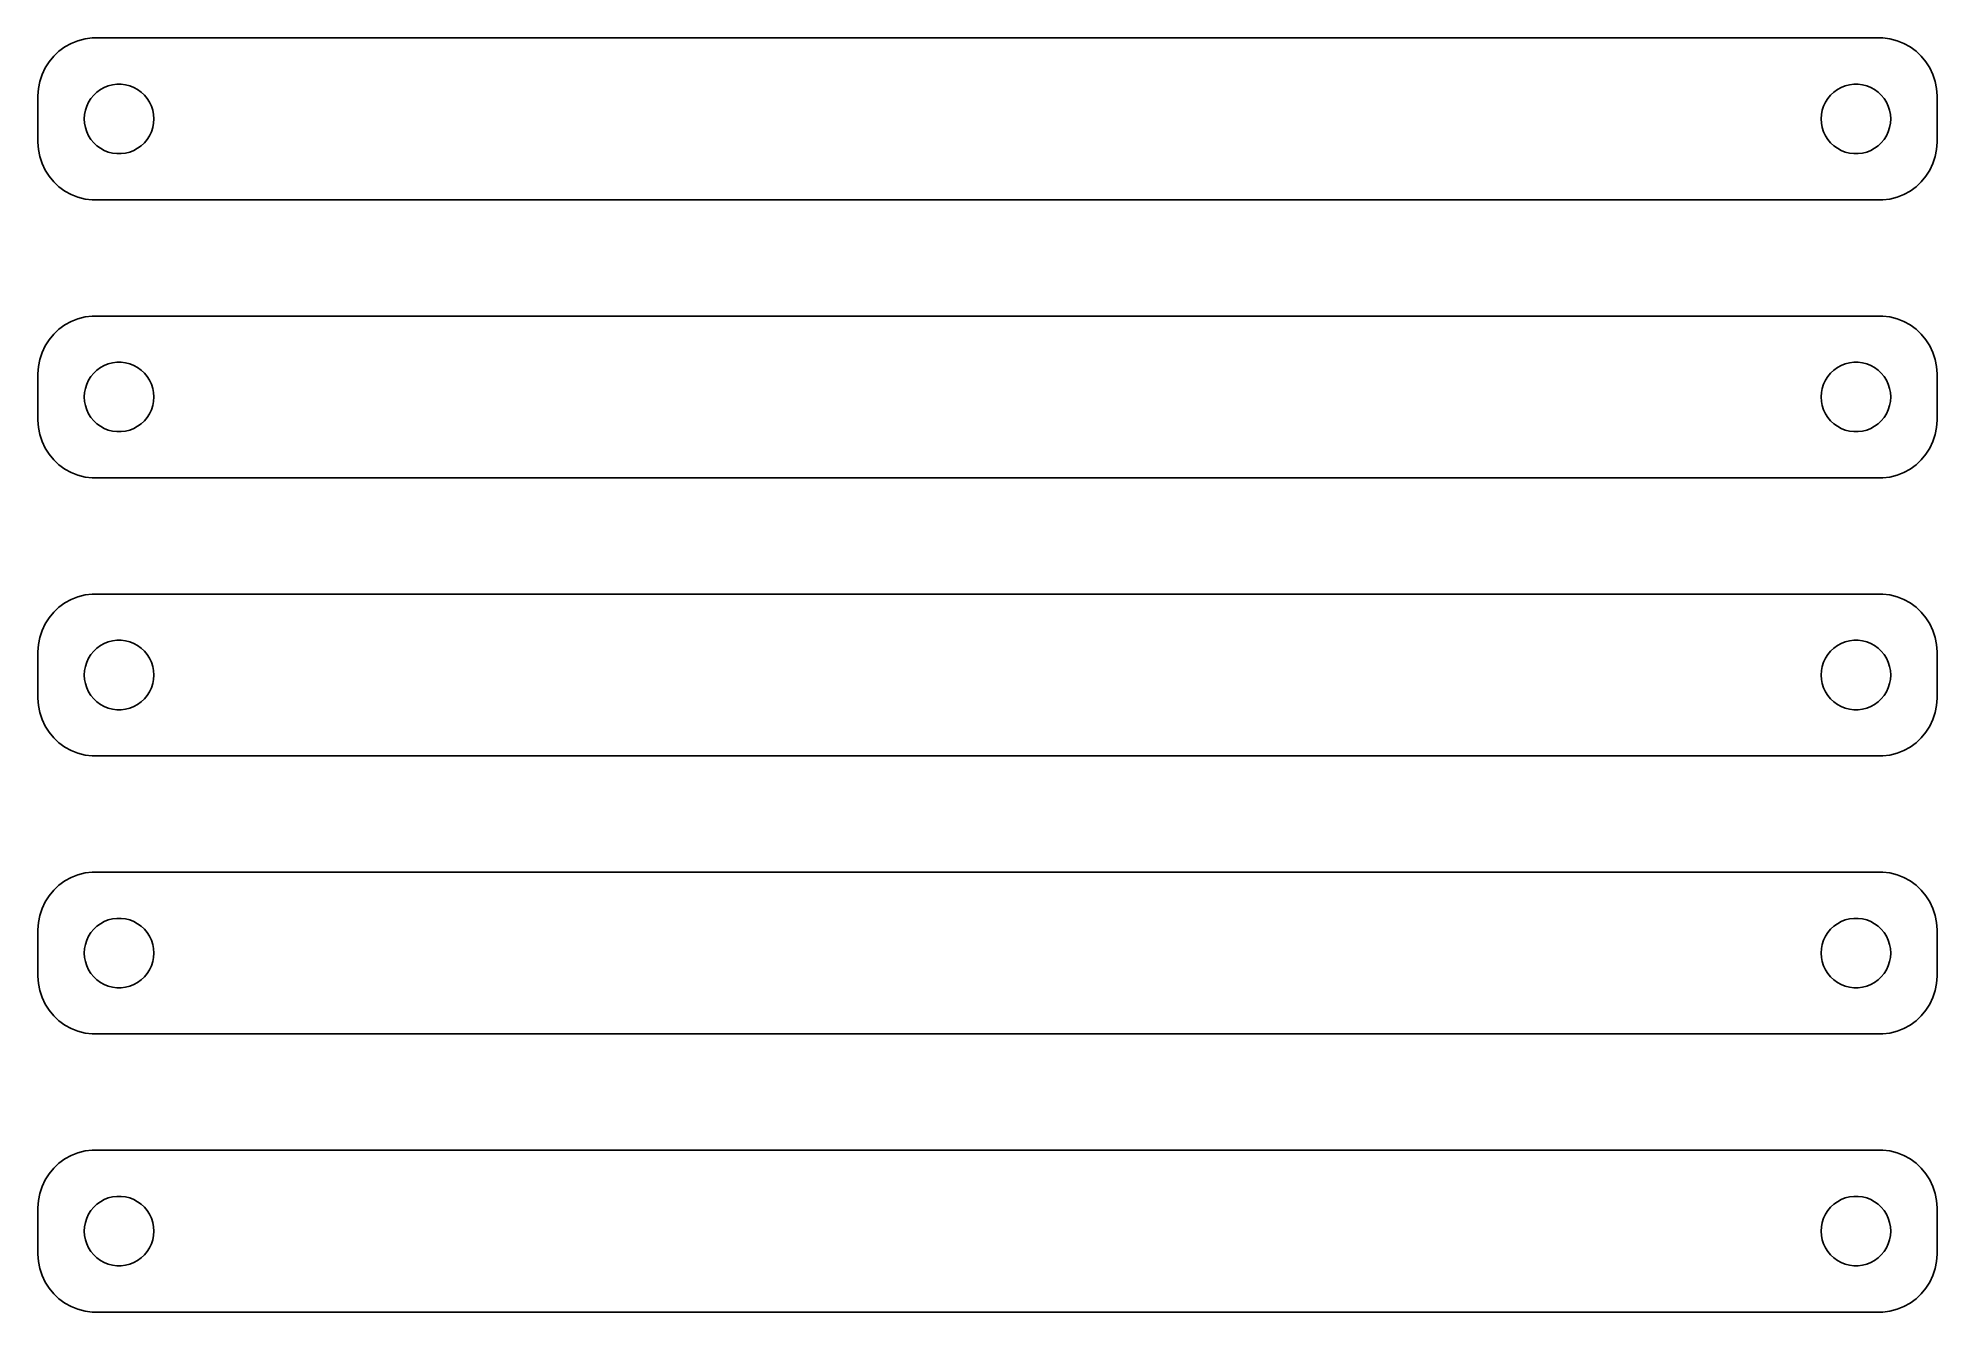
# Model space of a CAD drawing. Header units: metres. Extents: x -82 to 82, y 113 to 223.
import ezdxf

# ---------------------------------------------------------------- set-up
doc = ezdxf.new("R2010")
doc.units = ezdxf.units.M

msp = doc.modelspace()

# ---------------------------------------------------------------- linework, layer by layer
for p, q in [((-80.6448, 221.423), (-81.0451, 220.939)), ((-80.1871, 221.853), (-80.6448, 221.423)), ((-79.6791, 222.222), (-80.1871, 221.853)), ((-79.1289, 222.524), (-79.6791, 222.222)), ((-78.5451, 222.755), (-79.1289, 222.524)), ((-77.9369, 222.911), (-78.5451, 222.755)), ((-77.3139, 222.99), (-77.9369, 222.911)), ((77.3139, 222.99), (-77.3139, 222.99)), ((77.9369, 222.911), (77.3139, 222.99)), ((78.5451, 222.755), (77.9369, 222.911)), ((79.1289, 222.524), (78.5451, 222.755)), ((79.6791, 222.222), (79.1289, 222.524)), ((80.1871, 221.853), (79.6791, 222.222)), ((80.6448, 221.423), (80.1871, 221.853)), ((81.0451, 220.939), (80.6448, 221.423)), ((-81.6489, 219.841), (-81.8429, 219.243)), ((-81.3815, 220.409), (-81.6489, 219.841)), ((-81.0451, 220.939), (-81.3815, 220.409)), ((81.3815, 220.409), (81.0451, 220.939)), ((81.6489, 219.841), (81.3815, 220.409)), ((81.8429, 219.243), (81.6489, 219.841)), ((-81.9606, 218.627), (-82, 218)), ((-81.8429, 219.243), (-81.9606, 218.627)), ((-77.1869, 218.054), (-76.9123, 218.312)), ((-76.9123, 218.312), (-76.6075, 218.533)), ((-76.6075, 218.533), (-76.2773, 218.714)), ((-76.2773, 218.714), (-75.927, 218.853)), ((-75.927, 218.853), (-75.5621, 218.947)), ((-75.5621, 218.947), (-75.1884, 218.994)), ((-75.1884, 218.994), (-74.8116, 218.994)), ((-74.8116, 218.994), (-74.4379, 218.947)), ((-74.4379, 218.947), (-74.073, 218.853)), ((-74.073, 218.853), (-73.7227, 218.714)), ((-73.7227, 218.714), (-73.3925, 218.533)), ((-73.3925, 218.533), (-73.0877, 218.312)), ((-73.0877, 218.312), (-72.8131, 218.054)), ((72.8131, 218.054), (73.0877, 218.312)), ((73.0877, 218.312), (73.3925, 218.533)), ((73.3925, 218.533), (73.7227, 218.714)), ((73.7227, 218.714), (74.073, 218.853)), ((74.073, 218.853), (74.4379, 218.947)), ((74.4379, 218.947), (74.8116, 218.994)), ((74.8116, 218.994), (75.1884, 218.994)), ((75.1884, 218.994), (75.5621, 218.947)), ((75.5621, 218.947), (75.927, 218.853)), ((75.927, 218.853), (76.2773, 218.714)), ((76.2773, 218.714), (76.6075, 218.533)), ((76.6075, 218.533), (76.9123, 218.312)), ((76.9123, 218.312), (77.1869, 218.054)), ((81.9606, 218.627), (81.8429, 219.243)), ((82, 218), (81.9606, 218.627)), ((-82, 218), (-82, 214)), ((-77.9763, 216.376), (-77.9057, 216.746)), ((-77.9057, 216.746), (-77.7893, 217.104)), ((-77.7893, 217.104), (-77.6289, 217.445)), ((-77.6289, 217.445), (-77.427, 217.763)), ((-77.427, 217.763), (-77.1869, 218.054)), ((-72.8131, 218.054), (-72.573, 217.763)), ((-72.573, 217.763), (-72.3711, 217.445)), ((-72.3711, 217.445), (-72.2107, 217.104)), ((-72.2107, 217.104), (-72.0943, 216.746)), ((-72.0943, 216.746), (-72.0237, 216.376)), ((72.0237, 216.376), (72.0943, 216.746)), ((72.0943, 216.746), (72.2107, 217.104)), ((72.2107, 217.104), (72.3711, 217.445)), ((72.3711, 217.445), (72.573, 217.763)), ((72.573, 217.763), (72.8131, 218.054)), ((77.1869, 218.054), (77.427, 217.763)), ((77.427, 217.763), (77.6289, 217.445)), ((77.6289, 217.445), (77.7893, 217.104)), ((77.7893, 217.104), (77.9057, 216.746)), ((77.9057, 216.746), (77.9763, 216.376)), ((82, 214), (82, 218)), ((-78, 216), (-77.9763, 216.376)), ((-77.9763, 215.624), (-78, 216)), ((-77.9057, 215.254), (-77.9763, 215.624)), ((-77.7893, 214.896), (-77.9057, 215.254)), ((-77.6289, 214.555), (-77.7893, 214.896)), ((-72.2107, 214.896), (-72.3711, 214.555)), ((-72.0943, 215.254), (-72.2107, 214.896)), ((-72.0237, 215.624), (-72.0943, 215.254)), ((-72.0237, 216.376), (-72, 216)), ((-72, 216), (-72.0237, 215.624)), ((72, 216), (72.0237, 216.376)), ((72.0237, 215.624), (72, 216)), ((72.0943, 215.254), (72.0237, 215.624)), ((72.2107, 214.896), (72.0943, 215.254)), ((72.3711, 214.555), (72.2107, 214.896)), ((77.7893, 214.896), (77.6289, 214.555)), ((77.9057, 215.254), (77.7893, 214.896)), ((77.9763, 215.624), (77.9057, 215.254)), ((77.9763, 216.376), (78, 216)), ((78, 216), (77.9763, 215.624)), ((-82, 214), (-81.9606, 213.373)), ((-81.9606, 213.373), (-81.8429, 212.757)), ((-77.427, 214.237), (-77.6289, 214.555)), ((-77.1869, 213.946), (-77.427, 214.237)), ((-76.9123, 213.688), (-77.1869, 213.946)), ((-76.6075, 213.467), (-76.9123, 213.688)), ((-76.2773, 213.286), (-76.6075, 213.467)), ((-75.927, 213.147), (-76.2773, 213.286)), ((-73.7227, 213.286), (-74.073, 213.147)), ((-73.3925, 213.467), (-73.7227, 213.286)), ((-73.0877, 213.688), (-73.3925, 213.467)), ((-72.8131, 213.946), (-73.0877, 213.688)), ((-72.573, 214.237), (-72.8131, 213.946)), ((-72.3711, 214.555), (-72.573, 214.237)), ((72.573, 214.237), (72.3711, 214.555)), ((72.8131, 213.946), (72.573, 214.237)), ((73.0877, 213.688), (72.8131, 213.946)), ((73.3925, 213.467), (73.0877, 213.688)), ((73.7227, 213.286), (73.3925, 213.467)), ((74.073, 213.147), (73.7227, 213.286)), ((76.2773, 213.286), (75.927, 213.147)), ((76.6075, 213.467), (76.2773, 213.286)), ((76.9123, 213.688), (76.6075, 213.467)), ((77.1869, 213.946), (76.9123, 213.688)), ((77.427, 214.237), (77.1869, 213.946)), ((77.6289, 214.555), (77.427, 214.237)), ((81.8429, 212.757), (81.9606, 213.373)), ((81.9606, 213.373), (82, 214)), ((-81.8429, 212.757), (-81.6489, 212.159)), ((-81.6489, 212.159), (-81.3815, 211.591)), ((-81.3815, 211.591), (-81.0451, 211.061)), ((-75.5621, 213.053), (-75.927, 213.147)), ((-75.1884, 213.006), (-75.5621, 213.053)), ((-74.8116, 213.006), (-75.1884, 213.006)), ((-74.4379, 213.053), (-74.8116, 213.006)), ((-74.073, 213.147), (-74.4379, 213.053)), ((74.4379, 213.053), (74.073, 213.147)), ((74.8116, 213.006), (74.4379, 213.053)), ((75.1884, 213.006), (74.8116, 213.006)), ((75.5621, 213.053), (75.1884, 213.006)), ((75.927, 213.147), (75.5621, 213.053)), ((81.0451, 211.061), (81.3815, 211.591)), ((81.3815, 211.591), (81.6489, 212.159)), ((81.6489, 212.159), (81.8429, 212.757)), ((-81.0451, 211.061), (-80.6448, 210.577)), ((-80.6448, 210.577), (-80.1871, 210.147)), ((-80.1871, 210.147), (-79.6791, 209.778)), ((79.6791, 209.778), (80.1871, 210.147)), ((80.1871, 210.147), (80.6448, 210.577)), ((80.6448, 210.577), (81.0451, 211.061)), ((-79.6791, 209.778), (-79.1289, 209.476)), ((-79.1289, 209.476), (-78.5451, 209.245)), ((-78.5451, 209.245), (-77.9369, 209.089)), ((-77.9369, 209.089), (-77.3139, 209.01)), ((-77.3139, 209.01), (77.3139, 209.01)), ((77.3139, 209.01), (77.9369, 209.089)), ((77.9369, 209.089), (78.5451, 209.245)), ((78.5451, 209.245), (79.1289, 209.476)), ((79.1289, 209.476), (79.6791, 209.778)), ((-79.1289, 198.524), (-79.6791, 198.222)), ((-78.5451, 198.755), (-79.1289, 198.524)), ((-77.9369, 198.911), (-78.5451, 198.755)), ((-77.3139, 198.99), (-77.9369, 198.911)), ((77.3139, 198.99), (-77.3139, 198.99)), ((77.9369, 198.911), (77.3139, 198.99)), ((78.5451, 198.755), (77.9369, 198.911)), ((79.1289, 198.524), (78.5451, 198.755)), ((79.6791, 198.222), (79.1289, 198.524)), ((-81.0451, 196.939), (-81.3815, 196.409)), ((-80.6448, 197.423), (-81.0451, 196.939)), ((-80.1871, 197.853), (-80.6448, 197.423)), ((-79.6791, 198.222), (-80.1871, 197.853)), ((80.1871, 197.853), (79.6791, 198.222)), ((80.6448, 197.423), (80.1871, 197.853)), ((81.0451, 196.939), (80.6448, 197.423)), ((81.3815, 196.409), (81.0451, 196.939)), ((-81.8429, 195.243), (-81.9606, 194.627)), ((-81.6489, 195.841), (-81.8429, 195.243)), ((-81.3815, 196.409), (-81.6489, 195.841)), ((81.6489, 195.841), (81.3815, 196.409)), ((81.8429, 195.243), (81.6489, 195.841)), ((81.9606, 194.627), (81.8429, 195.243)), ((-81.9606, 194.627), (-82, 194)), ((-82, 194), (-82, 190)), ((-77.6289, 193.445), (-77.427, 193.763)), ((-77.427, 193.763), (-77.1869, 194.054)), ((-77.1869, 194.054), (-76.9123, 194.312)), ((-76.9123, 194.312), (-76.6075, 194.533)), ((-76.6075, 194.533), (-76.2773, 194.714)), ((-76.2773, 194.714), (-75.927, 194.853)), ((-75.927, 194.853), (-75.5621, 194.947)), ((-75.5621, 194.947), (-75.1884, 194.994)), ((-75.1884, 194.994), (-74.8116, 194.994)), ((-74.8116, 194.994), (-74.4379, 194.947)), ((-74.4379, 194.947), (-74.073, 194.853)), ((-74.073, 194.853), (-73.7227, 194.714)), ((-73.7227, 194.714), (-73.3925, 194.533)), ((-73.3925, 194.533), (-73.0877, 194.312)), ((-73.0877, 194.312), (-72.8131, 194.054)), ((-72.8131, 194.054), (-72.573, 193.763)), ((-72.573, 193.763), (-72.3711, 193.445)), ((72.3711, 193.445), (72.573, 193.763)), ((72.573, 193.763), (72.8131, 194.054)), ((72.8131, 194.054), (73.0877, 194.312)), ((73.0877, 194.312), (73.3925, 194.533)), ((73.3925, 194.533), (73.7227, 194.714)), ((73.7227, 194.714), (74.073, 194.853)), ((74.073, 194.853), (74.4379, 194.947)), ((74.4379, 194.947), (74.8116, 194.994)), ((74.8116, 194.994), (75.1884, 194.994)), ((75.1884, 194.994), (75.5621, 194.947)), ((75.5621, 194.947), (75.927, 194.853)), ((75.927, 194.853), (76.2773, 194.714)), ((76.2773, 194.714), (76.6075, 194.533)), ((76.6075, 194.533), (76.9123, 194.312)), ((76.9123, 194.312), (77.1869, 194.054)), ((77.1869, 194.054), (77.427, 193.763)), ((77.427, 193.763), (77.6289, 193.445)), ((82, 194), (81.9606, 194.627)), ((82, 190), (82, 194)), ((-78, 192), (-77.9763, 192.376)), ((-77.9763, 191.624), (-78, 192)), ((-77.9763, 192.376), (-77.9057, 192.746)), ((-77.9057, 192.746), (-77.7893, 193.104)), ((-77.7893, 193.104), (-77.6289, 193.445)), ((-72.3711, 193.445), (-72.2107, 193.104)), ((-72.2107, 193.104), (-72.0943, 192.746)), ((-72.0943, 192.746), (-72.0237, 192.376)), ((-72.0237, 192.376), (-72, 192)), ((-72, 192), (-72.0237, 191.624)), ((72, 192), (72.0237, 192.376)), ((72.0237, 191.624), (72, 192)), ((72.0237, 192.376), (72.0943, 192.746)), ((72.0943, 192.746), (72.2107, 193.104)), ((72.2107, 193.104), (72.3711, 193.445)), ((77.6289, 193.445), (77.7893, 193.104)), ((77.7893, 193.104), (77.9057, 192.746)), ((77.9057, 192.746), (77.9763, 192.376)), ((77.9763, 192.376), (78, 192)), ((78, 192), (77.9763, 191.624)), ((-77.9057, 191.254), (-77.9763, 191.624)), ((-77.7893, 190.896), (-77.9057, 191.254)), ((-77.6289, 190.555), (-77.7893, 190.896)), ((-77.427, 190.237), (-77.6289, 190.555)), ((-72.3711, 190.555), (-72.573, 190.237)), ((-72.2107, 190.896), (-72.3711, 190.555)), ((-72.0943, 191.254), (-72.2107, 190.896)), ((-72.0237, 191.624), (-72.0943, 191.254)), ((72.0943, 191.254), (72.0237, 191.624)), ((72.2107, 190.896), (72.0943, 191.254)), ((72.3711, 190.555), (72.2107, 190.896)), ((72.573, 190.237), (72.3711, 190.555)), ((77.6289, 190.555), (77.427, 190.237)), ((77.7893, 190.896), (77.6289, 190.555)), ((77.9057, 191.254), (77.7893, 190.896)), ((77.9763, 191.624), (77.9057, 191.254)), ((-82, 190), (-81.9606, 189.373)), ((-81.9606, 189.373), (-81.8429, 188.757)), ((-81.8429, 188.757), (-81.6489, 188.159)), ((-77.1869, 189.946), (-77.427, 190.237)), ((-76.9123, 189.688), (-77.1869, 189.946)), ((-76.6075, 189.467), (-76.9123, 189.688)), ((-76.2773, 189.286), (-76.6075, 189.467)), ((-75.927, 189.147), (-76.2773, 189.286)), ((-75.5621, 189.053), (-75.927, 189.147)), ((-75.1884, 189.006), (-75.5621, 189.053)), ((-74.8116, 189.006), (-75.1884, 189.006)), ((-74.4379, 189.053), (-74.8116, 189.006)), ((-74.073, 189.147), (-74.4379, 189.053)), ((-73.7227, 189.286), (-74.073, 189.147)), ((-73.3925, 189.467), (-73.7227, 189.286)), ((-73.0877, 189.688), (-73.3925, 189.467)), ((-72.8131, 189.946), (-73.0877, 189.688)), ((-72.573, 190.237), (-72.8131, 189.946)), ((72.8131, 189.946), (72.573, 190.237)), ((73.0877, 189.688), (72.8131, 189.946)), ((73.3925, 189.467), (73.0877, 189.688)), ((73.7227, 189.286), (73.3925, 189.467)), ((74.073, 189.147), (73.7227, 189.286)), ((74.4379, 189.053), (74.073, 189.147)), ((74.8116, 189.006), (74.4379, 189.053)), ((75.1884, 189.006), (74.8116, 189.006)), ((75.5621, 189.053), (75.1884, 189.006)), ((75.927, 189.147), (75.5621, 189.053)), ((76.2773, 189.286), (75.927, 189.147)), ((76.6075, 189.467), (76.2773, 189.286)), ((76.9123, 189.688), (76.6075, 189.467)), ((77.1869, 189.946), (76.9123, 189.688)), ((77.427, 190.237), (77.1869, 189.946)), ((81.6489, 188.159), (81.8429, 188.757)), ((81.8429, 188.757), (81.9606, 189.373)), ((81.9606, 189.373), (82, 190)), ((-81.6489, 188.159), (-81.3815, 187.591)), ((-81.3815, 187.591), (-81.0451, 187.061)), ((-81.0451, 187.061), (-80.6448, 186.577)), ((80.6448, 186.577), (81.0451, 187.061)), ((81.0451, 187.061), (81.3815, 187.591)), ((81.3815, 187.591), (81.6489, 188.159)), ((-80.6448, 186.577), (-80.1871, 186.147)), ((-80.1871, 186.147), (-79.6791, 185.778)), ((-79.6791, 185.778), (-79.1289, 185.476)), ((-79.1289, 185.476), (-78.5451, 185.245)), ((78.5451, 185.245), (79.1289, 185.476)), ((79.1289, 185.476), (79.6791, 185.778)), ((79.6791, 185.778), (80.1871, 186.147)), ((80.1871, 186.147), (80.6448, 186.577)), ((-78.5451, 185.245), (-77.9369, 185.089)), ((-77.9369, 185.089), (-77.3139, 185.01)), ((-77.3139, 185.01), (77.3139, 185.01)), ((77.3139, 185.01), (77.9369, 185.089)), ((77.9369, 185.089), (78.5451, 185.245)), ((-80.1871, 173.853), (-80.6448, 173.423)), ((-79.6791, 174.222), (-80.1871, 173.853)), ((-79.1289, 174.524), (-79.6791, 174.222)), ((-78.5451, 174.755), (-79.1289, 174.524)), ((-77.9369, 174.911), (-78.5451, 174.755)), ((-77.3139, 174.99), (-77.9369, 174.911)), ((77.3139, 174.99), (-77.3139, 174.99)), ((77.9369, 174.911), (77.3139, 174.99)), ((78.5451, 174.755), (77.9369, 174.911)), ((79.1289, 174.524), (78.5451, 174.755)), ((79.6791, 174.222), (79.1289, 174.524)), ((80.1871, 173.853), (79.6791, 174.222)), ((80.6448, 173.423), (80.1871, 173.853)), ((-81.3815, 172.409), (-81.6489, 171.841)), ((-81.0451, 172.939), (-81.3815, 172.409)), ((-80.6448, 173.423), (-81.0451, 172.939)), ((81.0451, 172.939), (80.6448, 173.423)), ((81.3815, 172.409), (81.0451, 172.939)), ((81.6489, 171.841), (81.3815, 172.409)), ((-81.9606, 170.627), (-82, 170)), ((-81.8429, 171.243), (-81.9606, 170.627)), ((-81.6489, 171.841), (-81.8429, 171.243)), ((-76.6075, 170.533), (-76.2773, 170.714)), ((-76.2773, 170.714), (-75.927, 170.853)), ((-75.927, 170.853), (-75.5621, 170.947)), ((-75.5621, 170.947), (-75.1884, 170.994)), ((-75.1884, 170.994), (-74.8116, 170.994)), ((-74.8116, 170.994), (-74.4379, 170.947)), ((-74.4379, 170.947), (-74.073, 170.853)), ((-74.073, 170.853), (-73.7227, 170.714)), ((-73.7227, 170.714), (-73.3925, 170.533)), ((73.3925, 170.533), (73.7227, 170.714)), ((73.7227, 170.714), (74.073, 170.853)), ((74.073, 170.853), (74.4379, 170.947)), ((74.4379, 170.947), (74.8116, 170.994)), ((74.8116, 170.994), (75.1884, 170.994)), ((75.1884, 170.994), (75.5621, 170.947)), ((75.5621, 170.947), (75.927, 170.853)), ((75.927, 170.853), (76.2773, 170.714)), ((76.2773, 170.714), (76.6075, 170.533)), ((81.8429, 171.243), (81.6489, 171.841)), ((81.9606, 170.627), (81.8429, 171.243)), ((82, 170), (81.9606, 170.627)), ((-82, 170), (-82, 166)), ((-77.9057, 168.746), (-77.7893, 169.104)), ((-77.7893, 169.104), (-77.6289, 169.445)), ((-77.6289, 169.445), (-77.427, 169.763)), ((-77.427, 169.763), (-77.1869, 170.054)), ((-77.1869, 170.054), (-76.9123, 170.312)), ((-76.9123, 170.312), (-76.6075, 170.533)), ((-73.3925, 170.533), (-73.0877, 170.312)), ((-73.0877, 170.312), (-72.8131, 170.054)), ((-72.8131, 170.054), (-72.573, 169.763)), ((-72.573, 169.763), (-72.3711, 169.445)), ((-72.3711, 169.445), (-72.2107, 169.104)), ((-72.2107, 169.104), (-72.0943, 168.746)), ((72.0943, 168.746), (72.2107, 169.104)), ((72.2107, 169.104), (72.3711, 169.445)), ((72.3711, 169.445), (72.573, 169.763)), ((72.573, 169.763), (72.8131, 170.054)), ((72.8131, 170.054), (73.0877, 170.312)), ((73.0877, 170.312), (73.3925, 170.533)), ((76.6075, 170.533), (76.9123, 170.312)), ((76.9123, 170.312), (77.1869, 170.054)), ((77.1869, 170.054), (77.427, 169.763)), ((77.427, 169.763), (77.6289, 169.445)), ((77.6289, 169.445), (77.7893, 169.104)), ((77.7893, 169.104), (77.9057, 168.746)), ((82, 166), (82, 170)), ((-78, 168), (-77.9763, 168.376)), ((-77.9763, 167.624), (-78, 168)), ((-77.9763, 168.376), (-77.9057, 168.746)), ((-77.9057, 167.254), (-77.9763, 167.624)), ((-72.0943, 168.746), (-72.0237, 168.376)), ((-72.0237, 167.624), (-72.0943, 167.254)), ((-72.0237, 168.376), (-72, 168)), ((-72, 168), (-72.0237, 167.624)), ((72, 168), (72.0237, 168.376)), ((72.0237, 167.624), (72, 168)), ((72.0237, 168.376), (72.0943, 168.746)), ((72.0943, 167.254), (72.0237, 167.624)), ((77.9057, 168.746), (77.9763, 168.376)), ((77.9763, 167.624), (77.9057, 167.254)), ((77.9763, 168.376), (78, 168)), ((78, 168), (77.9763, 167.624)), ((-82, 166), (-81.9606, 165.373)), ((-77.7893, 166.896), (-77.9057, 167.254)), ((-77.6289, 166.555), (-77.7893, 166.896)), ((-77.427, 166.237), (-77.6289, 166.555)), ((-77.1869, 165.946), (-77.427, 166.237)), ((-76.9123, 165.688), (-77.1869, 165.946)), ((-76.6075, 165.467), (-76.9123, 165.688)), ((-73.0877, 165.688), (-73.3925, 165.467)), ((-72.8131, 165.946), (-73.0877, 165.688)), ((-72.573, 166.237), (-72.8131, 165.946)), ((-72.3711, 166.555), (-72.573, 166.237)), ((-72.2107, 166.896), (-72.3711, 166.555)), ((-72.0943, 167.254), (-72.2107, 166.896)), ((72.2107, 166.896), (72.0943, 167.254)), ((72.3711, 166.555), (72.2107, 166.896)), ((72.573, 166.237), (72.3711, 166.555)), ((72.8131, 165.946), (72.573, 166.237)), ((73.0877, 165.688), (72.8131, 165.946)), ((73.3925, 165.467), (73.0877, 165.688)), ((76.9123, 165.688), (76.6075, 165.467)), ((77.1869, 165.946), (76.9123, 165.688)), ((77.427, 166.237), (77.1869, 165.946)), ((77.6289, 166.555), (77.427, 166.237)), ((77.7893, 166.896), (77.6289, 166.555)), ((77.9057, 167.254), (77.7893, 166.896)), ((81.9606, 165.373), (82, 166)), ((-81.9606, 165.373), (-81.8429, 164.757)), ((-81.8429, 164.757), (-81.6489, 164.159)), ((-81.6489, 164.159), (-81.3815, 163.591)), ((-76.2773, 165.286), (-76.6075, 165.467)), ((-75.927, 165.147), (-76.2773, 165.286)), ((-75.5621, 165.053), (-75.927, 165.147)), ((-75.1884, 165.006), (-75.5621, 165.053)), ((-74.8116, 165.006), (-75.1884, 165.006)), ((-74.4379, 165.053), (-74.8116, 165.006)), ((-74.073, 165.147), (-74.4379, 165.053)), ((-73.7227, 165.286), (-74.073, 165.147)), ((-73.3925, 165.467), (-73.7227, 165.286)), ((73.7227, 165.286), (73.3925, 165.467)), ((74.073, 165.147), (73.7227, 165.286)), ((74.4379, 165.053), (74.073, 165.147)), ((74.8116, 165.006), (74.4379, 165.053)), ((75.1884, 165.006), (74.8116, 165.006)), ((75.5621, 165.053), (75.1884, 165.006)), ((75.927, 165.147), (75.5621, 165.053)), ((76.2773, 165.286), (75.927, 165.147)), ((76.6075, 165.467), (76.2773, 165.286)), ((81.3815, 163.591), (81.6489, 164.159)), ((81.6489, 164.159), (81.8429, 164.757)), ((81.8429, 164.757), (81.9606, 165.373)), ((-81.3815, 163.591), (-81.0451, 163.061)), ((-81.0451, 163.061), (-80.6448, 162.577)), ((-80.6448, 162.577), (-80.1871, 162.147)), ((80.1871, 162.147), (80.6448, 162.577)), ((80.6448, 162.577), (81.0451, 163.061)), ((81.0451, 163.061), (81.3815, 163.591)), ((-80.1871, 162.147), (-79.6791, 161.778)), ((-79.6791, 161.778), (-79.1289, 161.476)), ((-79.1289, 161.476), (-78.5451, 161.245)), ((-78.5451, 161.245), (-77.9369, 161.089)), ((-77.9369, 161.089), (-77.3139, 161.01)), ((-77.3139, 161.01), (77.3139, 161.01)), ((77.3139, 161.01), (77.9369, 161.089)), ((77.9369, 161.089), (78.5451, 161.245)), ((78.5451, 161.245), (79.1289, 161.476)), ((79.1289, 161.476), (79.6791, 161.778)), ((79.6791, 161.778), (80.1871, 162.147)), ((-77.9369, 150.911), (-78.5451, 150.755)), ((-77.3139, 150.99), (-77.9369, 150.911)), ((77.3139, 150.99), (-77.3139, 150.99)), ((77.9369, 150.911), (77.3139, 150.99)), ((78.5451, 150.755), (77.9369, 150.911)), ((-80.6448, 149.423), (-81.0451, 148.939)), ((-80.1871, 149.853), (-80.6448, 149.423)), ((-79.6791, 150.222), (-80.1871, 149.853)), ((-79.1289, 150.524), (-79.6791, 150.222)), ((-78.5451, 150.755), (-79.1289, 150.524)), ((79.1289, 150.524), (78.5451, 150.755)), ((79.6791, 150.222), (79.1289, 150.524)), ((80.1871, 149.853), (79.6791, 150.222)), ((80.6448, 149.423), (80.1871, 149.853)), ((81.0451, 148.939), (80.6448, 149.423)), ((-81.6489, 147.841), (-81.8429, 147.243)), ((-81.3815, 148.409), (-81.6489, 147.841)), ((-81.0451, 148.939), (-81.3815, 148.409)), ((81.3815, 148.409), (81.0451, 148.939)), ((81.6489, 147.841), (81.3815, 148.409)), ((81.8429, 147.243), (81.6489, 147.841)), ((-81.9606, 146.627), (-82, 146)), ((-82, 146), (-82, 142)), ((-81.8429, 147.243), (-81.9606, 146.627)), ((-77.427, 145.763), (-77.1869, 146.054)), ((-77.1869, 146.054), (-76.9123, 146.312)), ((-76.9123, 146.312), (-76.6075, 146.533)), ((-76.6075, 146.533), (-76.2773, 146.714)), ((-76.2773, 146.714), (-75.927, 146.853)), ((-75.927, 146.853), (-75.5621, 146.947)), ((-75.5621, 146.947), (-75.1884, 146.994)), ((-75.1884, 146.994), (-74.8116, 146.994)), ((-74.8116, 146.994), (-74.4379, 146.947)), ((-74.4379, 146.947), (-74.073, 146.853)), ((-74.073, 146.853), (-73.7227, 146.714)), ((-73.7227, 146.714), (-73.3925, 146.533)), ((-73.3925, 146.533), (-73.0877, 146.312)), ((-73.0877, 146.312), (-72.8131, 146.054)), ((-72.8131, 146.054), (-72.573, 145.763)), ((72.573, 145.763), (72.8131, 146.054)), ((72.8131, 146.054), (73.0877, 146.312)), ((73.0877, 146.312), (73.3925, 146.533)), ((73.3925, 146.533), (73.7227, 146.714)), ((73.7227, 146.714), (74.073, 146.853)), ((74.073, 146.853), (74.4379, 146.947)), ((74.4379, 146.947), (74.8116, 146.994)), ((74.8116, 146.994), (75.1884, 146.994)), ((75.1884, 146.994), (75.5621, 146.947)), ((75.5621, 146.947), (75.927, 146.853)), ((75.927, 146.853), (76.2773, 146.714)), ((76.2773, 146.714), (76.6075, 146.533)), ((76.6075, 146.533), (76.9123, 146.312)), ((76.9123, 146.312), (77.1869, 146.054)), ((77.1869, 146.054), (77.427, 145.763)), ((81.9606, 146.627), (81.8429, 147.243)), ((82, 146), (81.9606, 146.627)), ((82, 142), (82, 146)), ((-78, 144), (-77.9763, 144.376)), ((-77.9763, 144.376), (-77.9057, 144.746)), ((-77.9057, 144.746), (-77.7893, 145.104)), ((-77.7893, 145.104), (-77.6289, 145.445)), ((-77.6289, 145.445), (-77.427, 145.763)), ((-72.573, 145.763), (-72.3711, 145.445)), ((-72.3711, 145.445), (-72.2107, 145.104)), ((-72.2107, 145.104), (-72.0943, 144.746)), ((-72.0943, 144.746), (-72.0237, 144.376)), ((-72.0237, 144.376), (-72, 144)), ((72, 144), (72.0237, 144.376)), ((72.0237, 144.376), (72.0943, 144.746)), ((72.0943, 144.746), (72.2107, 145.104)), ((72.2107, 145.104), (72.3711, 145.445)), ((72.3711, 145.445), (72.573, 145.763)), ((77.427, 145.763), (77.6289, 145.445)), ((77.6289, 145.445), (77.7893, 145.104)), ((77.7893, 145.104), (77.9057, 144.746)), ((77.9057, 144.746), (77.9763, 144.376)), ((77.9763, 144.376), (78, 144)), ((-77.9763, 143.624), (-78, 144)), ((-77.9057, 143.254), (-77.9763, 143.624)), ((-77.7893, 142.896), (-77.9057, 143.254)), ((-77.6289, 142.555), (-77.7893, 142.896)), ((-72.2107, 142.896), (-72.3711, 142.555)), ((-72.0943, 143.254), (-72.2107, 142.896)), ((-72.0237, 143.624), (-72.0943, 143.254)), ((-72, 144), (-72.0237, 143.624)), ((72.0237, 143.624), (72, 144)), ((72.0943, 143.254), (72.0237, 143.624)), ((72.2107, 142.896), (72.0943, 143.254)), ((72.3711, 142.555), (72.2107, 142.896)), ((77.7893, 142.896), (77.6289, 142.555)), ((77.9057, 143.254), (77.7893, 142.896)), ((77.9763, 143.624), (77.9057, 143.254)), ((78, 144), (77.9763, 143.624)), ((-82, 142), (-81.9606, 141.373)), ((-81.9606, 141.373), (-81.8429, 140.757)), ((-77.427, 142.237), (-77.6289, 142.555)), ((-77.1869, 141.946), (-77.427, 142.237)), ((-76.9123, 141.688), (-77.1869, 141.946)), ((-76.6075, 141.467), (-76.9123, 141.688)), ((-76.2773, 141.286), (-76.6075, 141.467)), ((-75.927, 141.147), (-76.2773, 141.286)), ((-75.5621, 141.053), (-75.927, 141.147)), ((-75.1884, 141.006), (-75.5621, 141.053)), ((-74.4379, 141.053), (-74.8116, 141.006)), ((-74.073, 141.147), (-74.4379, 141.053)), ((-73.7227, 141.286), (-74.073, 141.147)), ((-73.3925, 141.467), (-73.7227, 141.286)), ((-73.0877, 141.688), (-73.3925, 141.467)), ((-72.8131, 141.946), (-73.0877, 141.688)), ((-72.573, 142.237), (-72.8131, 141.946)), ((-72.3711, 142.555), (-72.573, 142.237)), ((72.573, 142.237), (72.3711, 142.555)), ((72.8131, 141.946), (72.573, 142.237)), ((73.0877, 141.688), (72.8131, 141.946)), ((73.3925, 141.467), (73.0877, 141.688)), ((73.7227, 141.286), (73.3925, 141.467)), ((74.073, 141.147), (73.7227, 141.286)), ((74.4379, 141.053), (74.073, 141.147)), ((74.8116, 141.006), (74.4379, 141.053)), ((75.5621, 141.053), (75.1884, 141.006)), ((75.927, 141.147), (75.5621, 141.053)), ((76.2773, 141.286), (75.927, 141.147)), ((76.6075, 141.467), (76.2773, 141.286)), ((76.9123, 141.688), (76.6075, 141.467)), ((77.1869, 141.946), (76.9123, 141.688)), ((77.427, 142.237), (77.1869, 141.946)), ((77.6289, 142.555), (77.427, 142.237)), ((81.8429, 140.757), (81.9606, 141.373)), ((81.9606, 141.373), (82, 142)), ((-81.8429, 140.757), (-81.6489, 140.159)), ((-81.6489, 140.159), (-81.3815, 139.591)), ((-81.3815, 139.591), (-81.0451, 139.061)), ((-74.8116, 141.006), (-75.1884, 141.006)), ((75.1884, 141.006), (74.8116, 141.006)), ((81.0451, 139.061), (81.3815, 139.591)), ((81.3815, 139.591), (81.6489, 140.159)), ((81.6489, 140.159), (81.8429, 140.757)), ((-81.0451, 139.061), (-80.6448, 138.577)), ((-80.6448, 138.577), (-80.1871, 138.147)), ((-80.1871, 138.147), (-79.6791, 137.778)), ((-79.6791, 137.778), (-79.1289, 137.476)), ((79.1289, 137.476), (79.6791, 137.778)), ((79.6791, 137.778), (80.1871, 138.147)), ((80.1871, 138.147), (80.6448, 138.577)), ((80.6448, 138.577), (81.0451, 139.061)), ((-79.1289, 137.476), (-78.5451, 137.245)), ((-78.5451, 137.245), (-77.9369, 137.089)), ((-77.9369, 137.089), (-77.3139, 137.01)), ((-77.3139, 137.01), (77.3139, 137.01)), ((77.3139, 137.01), (77.9369, 137.089)), ((77.9369, 137.089), (78.5451, 137.245)), ((78.5451, 137.245), (79.1289, 137.476)), ((-79.1289, 126.524), (-79.6791, 126.222)), ((-78.5451, 126.755), (-79.1289, 126.524)), ((-77.9369, 126.911), (-78.5451, 126.755)), ((-77.3139, 126.99), (-77.9369, 126.911)), ((77.3139, 126.99), (-77.3139, 126.99)), ((77.9369, 126.911), (77.3139, 126.99)), ((78.5451, 126.755), (77.9369, 126.911)), ((79.1289, 126.524), (78.5451, 126.755)), ((79.6791, 126.222), (79.1289, 126.524)), ((-81.0451, 124.939), (-81.3815, 124.409)), ((-80.6448, 125.423), (-81.0451, 124.939)), ((-80.1871, 125.853), (-80.6448, 125.423)), ((-79.6791, 126.222), (-80.1871, 125.853)), ((80.1871, 125.853), (79.6791, 126.222)), ((80.6448, 125.423), (80.1871, 125.853)), ((81.0451, 124.939), (80.6448, 125.423)), ((81.3815, 124.409), (81.0451, 124.939)), ((-81.8429, 123.243), (-81.9606, 122.627)), ((-81.6489, 123.841), (-81.8429, 123.243)), ((-81.3815, 124.409), (-81.6489, 123.841)), ((81.6489, 123.841), (81.3815, 124.409)), ((81.8429, 123.243), (81.6489, 123.841)), ((81.9606, 122.627), (81.8429, 123.243)), ((-81.9606, 122.627), (-82, 122)), ((-82, 122), (-82, 118)), ((-77.7893, 121.104), (-77.6289, 121.445)), ((-77.6289, 121.445), (-77.427, 121.763)), ((-77.427, 121.763), (-77.1869, 122.054)), ((-77.1869, 122.054), (-76.9123, 122.312)), ((-76.9123, 122.312), (-76.6075, 122.533)), ((-76.6075, 122.533), (-76.2773, 122.714)), ((-76.2773, 122.714), (-75.927, 122.853)), ((-75.927, 122.853), (-75.5621, 122.947)), ((-75.5621, 122.947), (-75.1884, 122.994)), ((-75.1884, 122.994), (-74.8116, 122.994)), ((-74.8116, 122.994), (-74.4379, 122.947)), ((-74.4379, 122.947), (-74.073, 122.853)), ((-74.073, 122.853), (-73.7227, 122.714)), ((-73.7227, 122.714), (-73.3925, 122.533)), ((-73.3925, 122.533), (-73.0877, 122.312)), ((-73.0877, 122.312), (-72.8131, 122.054)), ((-72.8131, 122.054), (-72.573, 121.763)), ((-72.573, 121.763), (-72.3711, 121.445)), ((-72.3711, 121.445), (-72.2107, 121.104)), ((72.2107, 121.104), (72.3711, 121.445)), ((72.3711, 121.445), (72.573, 121.763)), ((72.573, 121.763), (72.8131, 122.054)), ((72.8131, 122.054), (73.0877, 122.312)), ((73.0877, 122.312), (73.3925, 122.533)), ((73.3925, 122.533), (73.7227, 122.714)), ((73.7227, 122.714), (74.073, 122.853)), ((74.073, 122.853), (74.4379, 122.947)), ((74.4379, 122.947), (74.8116, 122.994)), ((74.8116, 122.994), (75.1884, 122.994)), ((75.1884, 122.994), (75.5621, 122.947)), ((75.5621, 122.947), (75.927, 122.853)), ((75.927, 122.853), (76.2773, 122.714)), ((76.2773, 122.714), (76.6075, 122.533)), ((76.6075, 122.533), (76.9123, 122.312)), ((76.9123, 122.312), (77.1869, 122.054)), ((77.1869, 122.054), (77.427, 121.763)), ((77.427, 121.763), (77.6289, 121.445)), ((77.6289, 121.445), (77.7893, 121.104)), ((82, 122), (81.9606, 122.627)), ((82, 118), (82, 122)), ((-78, 120), (-77.9763, 120.376)), ((-77.9763, 119.624), (-78, 120)), ((-77.9763, 120.376), (-77.9057, 120.746)), ((-77.9057, 120.746), (-77.7893, 121.104)), ((-72.2107, 121.104), (-72.0943, 120.746)), ((-72.0943, 120.746), (-72.0237, 120.376)), ((-72.0237, 120.376), (-72, 120)), ((-72, 120), (-72.0237, 119.624)), ((72, 120), (72.0237, 120.376)), ((72.0237, 119.624), (72, 120)), ((72.0237, 120.376), (72.0943, 120.746)), ((72.0943, 120.746), (72.2107, 121.104)), ((77.7893, 121.104), (77.9057, 120.746)), ((77.9057, 120.746), (77.9763, 120.376)), ((77.9763, 120.376), (78, 120)), ((78, 120), (77.9763, 119.624)), ((-77.9057, 119.254), (-77.9763, 119.624)), ((-77.7893, 118.896), (-77.9057, 119.254)), ((-77.6289, 118.555), (-77.7893, 118.896)), ((-77.427, 118.237), (-77.6289, 118.555)), ((-77.1869, 117.946), (-77.427, 118.237)), ((-72.573, 118.237), (-72.8131, 117.946)), ((-72.3711, 118.555), (-72.573, 118.237)), ((-72.2107, 118.896), (-72.3711, 118.555)), ((-72.0943, 119.254), (-72.2107, 118.896)), ((-72.0237, 119.624), (-72.0943, 119.254)), ((72.0943, 119.254), (72.0237, 119.624)), ((72.2107, 118.896), (72.0943, 119.254)), ((72.3711, 118.555), (72.2107, 118.896)), ((72.573, 118.237), (72.3711, 118.555)), ((72.8131, 117.946), (72.573, 118.237)), ((77.427, 118.237), (77.1869, 117.946)), ((77.6289, 118.555), (77.427, 118.237)), ((77.7893, 118.896), (77.6289, 118.555)), ((77.9057, 119.254), (77.7893, 118.896)), ((77.9763, 119.624), (77.9057, 119.254)), ((-82, 118), (-81.9606, 117.373)), ((-81.9606, 117.373), (-81.8429, 116.757)), ((-81.8429, 116.757), (-81.6489, 116.159)), ((-76.9123, 117.688), (-77.1869, 117.946)), ((-76.6075, 117.467), (-76.9123, 117.688)), ((-76.2773, 117.286), (-76.6075, 117.467)), ((-75.927, 117.147), (-76.2773, 117.286)), ((-75.5621, 117.053), (-75.927, 117.147)), ((-75.1884, 117.006), (-75.5621, 117.053)), ((-74.8116, 117.006), (-75.1884, 117.006)), ((-74.4379, 117.053), (-74.8116, 117.006)), ((-74.073, 117.147), (-74.4379, 117.053)), ((-73.7227, 117.286), (-74.073, 117.147)), ((-73.3925, 117.467), (-73.7227, 117.286)), ((-73.0877, 117.688), (-73.3925, 117.467)), ((-72.8131, 117.946), (-73.0877, 117.688)), ((73.0877, 117.688), (72.8131, 117.946)), ((73.3925, 117.467), (73.0877, 117.688)), ((73.7227, 117.286), (73.3925, 117.467)), ((74.073, 117.147), (73.7227, 117.286)), ((74.4379, 117.053), (74.073, 117.147)), ((74.8116, 117.006), (74.4379, 117.053)), ((75.1884, 117.006), (74.8116, 117.006)), ((75.5621, 117.053), (75.1884, 117.006)), ((75.927, 117.147), (75.5621, 117.053)), ((76.2773, 117.286), (75.927, 117.147)), ((76.6075, 117.467), (76.2773, 117.286)), ((76.9123, 117.688), (76.6075, 117.467)), ((77.1869, 117.946), (76.9123, 117.688)), ((81.6489, 116.159), (81.8429, 116.757)), ((81.8429, 116.757), (81.9606, 117.373)), ((81.9606, 117.373), (82, 118)), ((-81.6489, 116.159), (-81.3815, 115.591)), ((-81.3815, 115.591), (-81.0451, 115.061)), ((-81.0451, 115.061), (-80.6448, 114.577)), ((80.6448, 114.577), (81.0451, 115.061)), ((81.0451, 115.061), (81.3815, 115.591)), ((81.3815, 115.591), (81.6489, 116.159)), ((-80.6448, 114.577), (-80.1871, 114.147)), ((-80.1871, 114.147), (-79.6791, 113.778)), ((-79.6791, 113.778), (-79.1289, 113.476)), ((-79.1289, 113.476), (-78.5451, 113.245)), ((-78.5451, 113.245), (-77.9369, 113.089)), ((77.9369, 113.089), (78.5451, 113.245)), ((78.5451, 113.245), (79.1289, 113.476)), ((79.1289, 113.476), (79.6791, 113.778)), ((79.6791, 113.778), (80.1871, 114.147)), ((80.1871, 114.147), (80.6448, 114.577)), ((-77.9369, 113.089), (-77.3139, 113.01)), ((-77.3139, 113.01), (77.3139, 113.01)), ((77.3139, 113.01), (77.9369, 113.089))]:
    msp.add_line(p, q)

doc.saveas('drawing.dxf')
